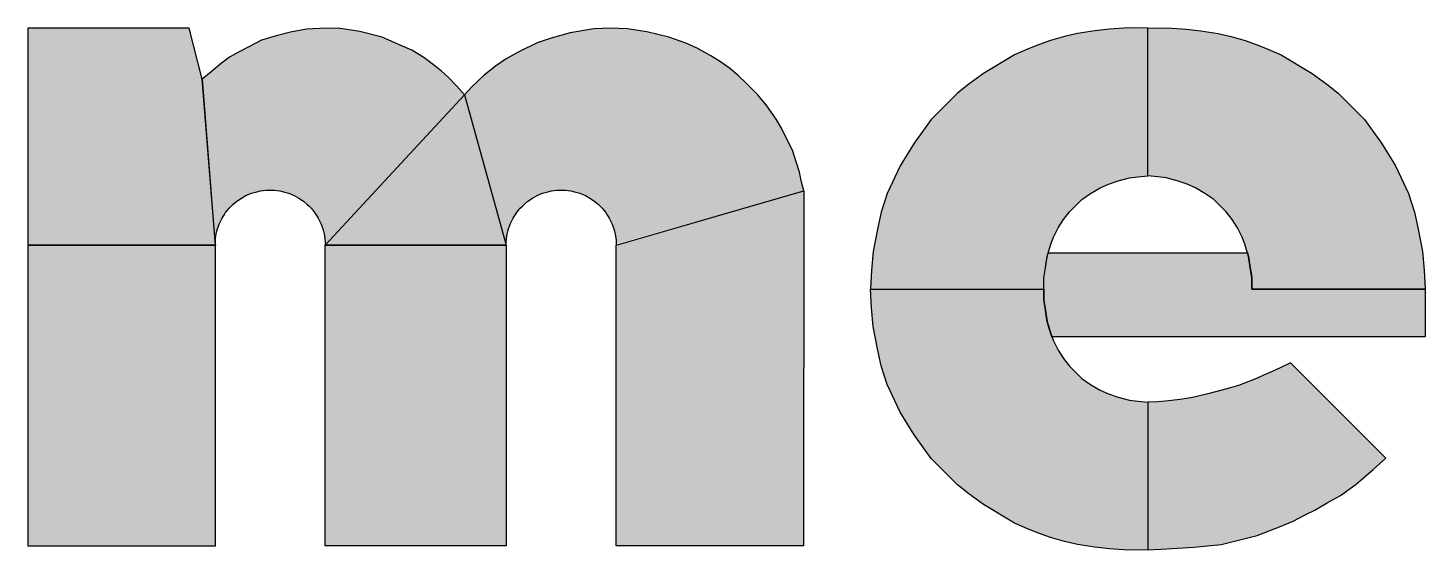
# Model space of a CAD drawing. Extents: x 0 to 119, y 0 to 84.
# Drawn here: x 112.808 to 114.105, y 8.117 to 8.601 of the extents above; entities that cross this region are included whole.
import ezdxf

# ---------------------------------------------------------------- set-up
doc = ezdxf.new("R2010")
doc.units = 0
doc.header["$MEASUREMENT"] = 0
doc.layers.add('16', color=10, linetype='CONTINUOUS')

msp = doc.modelspace()

# ---------------------------------------------------------------- linework, layer by layer
at = {"layer": '16', "linetype": 'Continuous'}
for points in [[(112.969688, 8.553433), (112.957688, 8.600648), (112.807967, 8.600648), (112.807967, 8.399648), (112.981967, 8.399648), (112.969688, 8.553433)], [(112.981592, 8.40284), (112.981967, 8.399648), (112.981967, 8.401391), (112.981967, 8.40254), (112.981967, 8.403398), (112.981967, 8.404696), (112.982071, 8.40578), (112.982337, 8.407737), (112.982786, 8.410077), (112.98332, 8.412447), (112.98394, 8.414559), (112.98479, 8.417069), (112.985523, 8.418948), (112.986353, 8.420845), (112.98698, 8.422175), (112.988168, 8.42443), (112.98919, 8.426176), (112.99039, 8.428044), (112.991546, 8.429697), (112.993166, 8.431827), (112.994771, 8.433675), (112.996729, 8.435734), (112.998322, 8.437327), (113.001821, 8.440198), (113.006171, 8.443243), (113.01041, 8.445497), (113.015475, 8.447642), (113.020376, 8.449111), (113.023775, 8.449886), (113.02889, 8.450497), (113.030777, 8.450611), (113.032528, 8.450653), (113.034877, 8.4506), (113.036764, 8.450486), (113.041879, 8.449875), (113.045278, 8.4491), (113.050179, 8.447631), (113.055244, 8.445486), (113.059483, 8.443232), (113.063833, 8.440187), (113.067332, 8.437316), (113.068924, 8.435723), (113.070883, 8.433664), (113.072488, 8.431816), (113.074108, 8.429686), (113.075264, 8.428033), (113.076464, 8.426165), (113.077486, 8.424419), (113.078674, 8.422163), (113.079301, 8.420834), (113.080131, 8.418937), (113.080864, 8.417058), (113.081714, 8.414547), (113.082334, 8.412436), (113.082868, 8.410065), (113.083317, 8.407726), (113.083583, 8.405769), (113.08373, 8.404381), (113.083843, 8.403057), (113.08389, 8.40221), (113.083939, 8.401093), (113.08395, 8.400456), (113.083967, 8.399648), (113.213163, 8.538936), (113.206126, 8.546985), (113.198278, 8.555202), (113.191844, 8.560859), (113.185766, 8.565872), (113.175393, 8.573516), (113.164439, 8.580291), (113.151484, 8.586095), (113.136907, 8.592448), (113.116237, 8.597633), (113.097933, 8.600493), (113.085151, 8.600665), (113.078861, 8.600512), (113.066614, 8.599849), (113.05186, 8.597232), (113.038297, 8.593663), (113.024971, 8.589617), (113.013549, 8.583906), (113.003555, 8.578671), (112.994989, 8.573912), (112.987612, 8.568201), (112.978094, 8.560349), (112.969688, 8.553433), (112.981592, 8.40284)], [(113.251966, 8.39966), (113.251983, 8.400467), (113.251994, 8.401104), (113.252042, 8.402221), (113.25209, 8.403068), (113.252202, 8.404392), (113.25235, 8.40578), (113.252615, 8.407737), (113.253065, 8.410077), (113.253598, 8.412447), (113.254218, 8.414559), (113.255069, 8.417069), (113.255802, 8.418948), (113.256632, 8.420845), (113.257258, 8.422175), (113.258446, 8.42443), (113.259469, 8.426176), (113.260669, 8.428044), (113.261825, 8.429697), (113.263445, 8.431827), (113.265049, 8.433675), (113.267008, 8.435734), (113.268601, 8.437327), (113.272099, 8.440198), (113.27645, 8.443243), (113.280688, 8.445497), (113.285754, 8.447642), (113.290655, 8.449111), (113.294054, 8.449886), (113.299169, 8.450497), (113.301055, 8.450611), (113.302807, 8.450653), (113.305156, 8.4506), (113.307042, 8.450486), (113.312157, 8.449875), (113.315557, 8.4491), (113.320457, 8.447631), (113.325523, 8.445486), (113.329762, 8.443232), (113.334112, 8.440187), (113.33761, 8.437316), (113.339203, 8.435723), (113.341162, 8.433664), (113.342767, 8.431816), (113.344387, 8.429686), (113.345542, 8.428033), (113.346742, 8.426165), (113.347765, 8.424419), (113.348953, 8.422163), (113.34958, 8.420834), (113.350409, 8.418937), (113.351143, 8.417058), (113.351993, 8.414547), (113.352613, 8.412436), (113.353146, 8.410065), (113.353596, 8.407726), (113.353862, 8.405769), (113.353967, 8.404778), (113.353967, 8.402573), (113.353967, 8.401769), (113.353967, 8.401082), (113.353967, 8.400488), (113.353967, 8.399648), (113.528232, 8.449757), (113.526204, 8.457986), (113.524254, 8.467088), (113.521653, 8.475864), (113.517915, 8.487566), (113.511901, 8.498943), (113.507494, 8.508094), (113.502524, 8.516422), (113.49836, 8.522466), (113.493256, 8.52972), (113.489763, 8.534018), (113.485761, 8.538928), (113.475271, 8.549343), (113.467058, 8.557195), (113.459198, 8.563669), (113.450915, 8.569549), (113.441861, 8.575145), (113.429176, 8.582243), (113.418649, 8.586843), (113.403119, 8.592517), (113.382706, 8.597315), (113.364401, 8.600175), (113.348898, 8.600667), (113.333484, 8.600038), (113.311435, 8.596601), (113.293778, 8.591448), (113.280712, 8.587052), (113.263617, 8.578749), (113.252057, 8.572208), (113.242125, 8.565535), (113.231498, 8.557182), (113.226164, 8.552314), (113.219843, 8.546093), (113.213163, 8.538936), (113.251967, 8.399648)], [(113.751226, 8.358835), (113.751226, 8.369184), (113.752607, 8.378318), (113.754261, 8.389071), (113.757604, 8.400335), (113.760168, 8.40701), (113.764443, 8.415632), (113.769432, 8.423374), (113.774952, 8.43036), (113.78054, 8.435947), (113.786545, 8.441952), (113.794635, 8.447374), (113.803581, 8.452817), (113.811149, 8.456214), (113.820323, 8.459217), (113.830832, 8.462052), (113.838505, 8.462886), (113.84773, 8.463661), (113.847735, 8.600638), (113.82975, 8.600975), (113.812122, 8.59997), (113.798597, 8.598401), (113.782327, 8.595933), (113.770472, 8.593176), (113.757376, 8.589316), (113.746347, 8.585456), (113.736146, 8.581183), (113.724015, 8.576082), (113.695198, 8.558792), (113.681477, 8.548907), (113.671114, 8.540618), (113.659737, 8.529241), (113.64644, 8.515944), (113.630858, 8.494214), (113.617879, 8.472975), (113.605686, 8.447409), (113.600179, 8.430103), (113.59664, 8.414371), (113.592642, 8.393684), (113.591133, 8.376219), (113.590314, 8.358835), (113.751226, 8.358835)], [(113.944233, 8.358835), (113.944233, 8.369184), (113.942852, 8.378318), (113.941198, 8.389071), (113.937855, 8.400335), (113.935291, 8.40701), (113.931016, 8.415632), (113.926027, 8.423374), (113.920507, 8.43036), (113.914919, 8.435947), (113.908914, 8.441952), (113.900824, 8.447374), (113.891878, 8.452817), (113.884311, 8.456214), (113.875136, 8.459217), (113.864628, 8.462052), (113.856955, 8.462886), (113.84773, 8.463661), (113.847725, 8.600638), (113.86571, 8.600975), (113.883338, 8.59997), (113.896862, 8.598401), (113.913132, 8.595933), (113.924987, 8.593176), (113.938084, 8.589316), (113.949112, 8.585456), (113.959313, 8.581183), (113.971444, 8.576082), (114.000261, 8.558792), (114.013982, 8.548907), (114.024345, 8.540618), (114.035722, 8.529241), (114.04902, 8.515944), (114.064601, 8.494214), (114.077581, 8.472975), (114.089773, 8.447409), (114.09528, 8.430103), (114.09882, 8.414371), (114.102817, 8.393684), (114.104326, 8.376219), (114.105145, 8.358835), (113.944233, 8.358835)], [(113.083967, 8.399648), (113.213163, 8.538936), (113.251967, 8.399648), (113.083967, 8.399648)], [(113.353967, 8.399648), (113.528232, 8.449757), (113.527967, 8.120648), (113.353967, 8.120648), (113.353967, 8.399648)], [(112.981967, 8.399648), (112.807967, 8.399648), (112.807967, 8.120648), (112.981967, 8.120648), (112.981967, 8.399648)], [(113.083967, 8.399648), (113.251967, 8.399648), (113.251967, 8.120648), (113.083967, 8.120648), (113.083967, 8.399648)], [(113.944233, 8.358835), (114.105145, 8.358835), (114.105145, 8.314434), (113.798278, 8.314434), (113.758719, 8.314434), (113.755933, 8.322967), (113.754261, 8.328599), (113.753434, 8.333975), (113.752607, 8.339352), (113.751226, 8.348486), (113.751226, 8.35366), (113.751226, 8.36401), (113.751226, 8.369184), (113.752607, 8.378318), (113.753434, 8.383695), (113.755259, 8.392434), (113.9402, 8.392434), (113.941198, 8.389071), (113.942852, 8.378318), (113.943543, 8.373751), (113.944233, 8.369184), (113.944233, 8.358835)], [(113.751226, 8.358835), (113.751226, 8.348486), (113.752607, 8.339352), (113.754261, 8.328599), (113.757604, 8.317335), (113.760168, 8.31066), (113.764443, 8.302038), (113.769432, 8.294296), (113.774952, 8.287311), (113.78054, 8.281723), (113.786545, 8.275718), (113.794635, 8.270296), (113.803581, 8.264853), (113.811149, 8.261456), (113.820323, 8.258453), (113.830832, 8.255618), (113.838505, 8.254784), (113.84773, 8.254009), (113.847735, 8.117032), (113.82975, 8.116695), (113.812122, 8.1177), (113.798597, 8.119269), (113.782327, 8.121737), (113.770472, 8.124494), (113.757376, 8.128354), (113.746347, 8.132214), (113.736146, 8.136487), (113.724015, 8.141588), (113.695198, 8.158878), (113.681477, 8.168763), (113.671114, 8.177052), (113.659737, 8.188429), (113.64644, 8.201727), (113.630858, 8.223456), (113.617879, 8.244695), (113.605686, 8.270261), (113.600179, 8.287567), (113.59664, 8.303299), (113.592642, 8.323987), (113.591133, 8.341451), (113.590314, 8.358835), (113.751226, 8.358835)], [(113.847735, 8.117032), (113.865467, 8.117856), (113.890444, 8.119417), (113.915699, 8.121822), (113.949359, 8.13028), (113.971452, 8.138703), (113.98272, 8.143515), (113.993886, 8.149442), (114.002891, 8.153687), (114.014395, 8.160549), (114.026707, 8.16721), (114.041037, 8.177907), (114.056988, 8.19135), (114.068755, 8.202059), (113.980101, 8.290434), (113.97065, 8.285571), (113.9605, 8.281118), (113.954596, 8.278528), (113.948589, 8.275836), (113.931914, 8.269414), (113.923421, 8.266721), (113.916481, 8.265064), (113.903535, 8.261543), (113.889138, 8.258125), (113.877849, 8.25633), (113.864281, 8.254707), (113.856996, 8.254316), (113.84773, 8.254009), (113.847735, 8.117032)]]:
    msp.add_lwpolyline(points, dxfattribs=at)
for points in [[(112.969688, 8.553433), (112.957688, 8.600648), (112.807967, 8.600648)], [(112.969688, 8.553433), (112.807967, 8.600648), (112.807967, 8.399648)], [(113.078861, 8.600512), (113.066614, 8.599849), (113.067332, 8.437316)], [(113.078861, 8.600512), (113.067332, 8.437316), (113.068924, 8.435723)], [(113.078861, 8.600512), (113.068924, 8.435723), (113.070883, 8.433664)], [(113.078861, 8.600512), (113.070883, 8.433664), (113.072488, 8.431816)], [(113.078861, 8.600512), (113.072488, 8.431816), (113.074108, 8.429686)], [(113.078861, 8.600512), (113.074108, 8.429686), (113.075264, 8.428033)], [(113.078861, 8.600512), (113.075264, 8.428033), (113.076464, 8.426165)], [(113.078861, 8.600512), (113.076464, 8.426165), (113.077486, 8.424419)], [(113.078861, 8.600512), (113.077486, 8.424419), (113.078674, 8.422163)], [(113.078861, 8.600512), (113.078674, 8.422163), (113.079301, 8.420834)], [(113.085151, 8.600665), (113.078861, 8.600512), (113.079301, 8.420834)], [(113.085151, 8.600665), (113.079301, 8.420834), (113.080131, 8.418937)], [(113.085151, 8.600665), (113.080131, 8.418937), (113.080864, 8.417058)], [(113.085151, 8.600665), (113.080864, 8.417058), (113.081714, 8.414547)], [(113.085151, 8.600665), (113.081714, 8.414547), (113.082334, 8.412436)], [(113.085151, 8.600665), (113.082334, 8.412436), (113.082868, 8.410065)], [(113.085151, 8.600665), (113.082868, 8.410065), (113.083317, 8.407726)], [(113.085151, 8.600665), (113.083317, 8.407726), (113.083583, 8.405769)], [(113.085151, 8.600665), (113.083583, 8.405769), (113.08373, 8.404381)], [(113.085151, 8.600665), (113.08373, 8.404381), (113.083843, 8.403057)], [(113.085151, 8.600665), (113.083843, 8.403057), (113.083843, 8.403057)], [(113.085151, 8.600665), (113.083843, 8.403057), (113.083939, 8.401093)], [(113.085151, 8.600665), (113.083939, 8.401093), (113.083939, 8.401093)], [(113.085151, 8.600665), (113.083939, 8.401093), (113.08395, 8.400456)], [(113.213163, 8.538936), (113.085151, 8.600665), (113.08395, 8.400456)], [(113.213163, 8.538936), (113.097933, 8.600493), (113.085151, 8.600665)], [(113.213163, 8.538936), (113.116237, 8.597633), (113.097933, 8.600493)], [(113.348898, 8.600667), (113.333484, 8.600038), (113.334112, 8.440187)], [(113.348898, 8.600667), (113.334112, 8.440187), (113.33761, 8.437316)], [(113.348898, 8.600667), (113.33761, 8.437316), (113.339203, 8.435723)], [(113.348898, 8.600667), (113.339203, 8.435723), (113.341162, 8.433664)], [(113.348898, 8.600667), (113.341162, 8.433664), (113.342767, 8.431816)], [(113.348898, 8.600667), (113.342767, 8.431816), (113.344387, 8.429686)], [(113.348898, 8.600667), (113.344387, 8.429686), (113.345542, 8.428033)], [(113.348898, 8.600667), (113.345542, 8.428033), (113.346742, 8.426165)], [(113.348898, 8.600667), (113.346742, 8.426165), (113.347765, 8.424419)], [(113.348898, 8.600667), (113.347765, 8.424419), (113.348953, 8.422163)], [(113.364401, 8.600175), (113.348898, 8.600667), (113.348953, 8.422163)], [(113.812122, 8.59997), (113.820323, 8.459217), (113.82975, 8.600975)], [(113.820323, 8.459217), (113.830832, 8.462052), (113.82975, 8.600975)], [(113.82975, 8.600975), (113.830832, 8.462052), (113.847735, 8.600638)], [(113.830832, 8.462052), (113.838505, 8.462886), (113.847735, 8.600638)], [(113.847735, 8.600638), (113.838505, 8.462886), (113.84773, 8.463661)], [(113.84773, 8.463661), (113.847725, 8.600638), (113.86571, 8.600975)], [(113.856955, 8.462886), (113.84773, 8.463661), (113.86571, 8.600975)], [(113.864628, 8.462052), (113.856955, 8.462886), (113.86571, 8.600975)], [(113.864628, 8.462052), (113.86571, 8.600975), (113.875136, 8.459217)], [(113.86571, 8.600975), (113.883338, 8.59997), (113.875136, 8.459217)], [(113.024971, 8.589617), (113.013549, 8.583906), (113.015475, 8.447642)], [(113.024971, 8.589617), (113.015475, 8.447642), (113.020376, 8.449111)], [(113.024971, 8.589617), (113.020376, 8.449111), (113.023775, 8.449886)], [(113.024971, 8.589617), (113.023775, 8.449886), (113.02889, 8.450497)], [(113.038297, 8.593663), (113.024971, 8.589617), (113.02889, 8.450497)], [(113.038297, 8.593663), (113.02889, 8.450497), (113.030777, 8.450611)], [(113.038297, 8.593663), (113.030777, 8.450611), (113.032528, 8.450653)], [(113.038297, 8.593663), (113.032528, 8.450653), (113.034877, 8.4506)], [(113.038297, 8.593663), (113.034877, 8.4506), (113.036764, 8.450486)], [(113.038297, 8.593663), (113.036764, 8.450486), (113.041879, 8.449875)], [(113.05186, 8.597232), (113.038297, 8.593663), (113.041879, 8.449875)], [(113.05186, 8.597232), (113.041879, 8.449875), (113.045278, 8.4491)], [(113.05186, 8.597232), (113.045278, 8.4491), (113.050179, 8.447631)], [(113.05186, 8.597232), (113.050179, 8.447631), (113.055244, 8.445486)], [(113.066614, 8.599849), (113.05186, 8.597232), (113.055244, 8.445486)], [(113.066614, 8.599849), (113.055244, 8.445486), (113.059483, 8.443232)], [(113.066614, 8.599849), (113.059483, 8.443232), (113.063833, 8.440187)], [(113.066614, 8.599849), (113.063833, 8.440187), (113.067332, 8.437316)], [(113.213163, 8.538936), (113.136907, 8.592448), (113.116237, 8.597633)], [(113.213163, 8.538936), (113.151484, 8.586095), (113.136907, 8.592448)], [(113.280712, 8.587052), (113.285754, 8.447642), (113.293778, 8.591448)], [(113.285754, 8.447642), (113.290655, 8.449111), (113.293778, 8.591448)], [(113.293778, 8.591448), (113.290655, 8.449111), (113.294054, 8.449886)], [(113.311435, 8.596601), (113.293778, 8.591448), (113.294054, 8.449886)], [(113.311435, 8.596601), (113.294054, 8.449886), (113.299169, 8.450497)], [(113.311435, 8.596601), (113.299169, 8.450497), (113.301055, 8.450611)], [(113.311435, 8.596601), (113.301055, 8.450611), (113.302807, 8.450653)], [(113.311435, 8.596601), (113.302807, 8.450653), (113.305156, 8.4506)], [(113.311435, 8.596601), (113.305156, 8.4506), (113.307042, 8.450486)], [(113.311435, 8.596601), (113.307042, 8.450486), (113.312157, 8.449875)], [(113.333484, 8.600038), (113.311435, 8.596601), (113.312157, 8.449875)], [(113.333484, 8.600038), (113.312157, 8.449875), (113.315557, 8.4491)], [(113.333484, 8.600038), (113.315557, 8.4491), (113.320457, 8.447631)], [(113.333484, 8.600038), (113.320457, 8.447631), (113.325523, 8.445486)], [(113.333484, 8.600038), (113.325523, 8.445486), (113.329762, 8.443232)], [(113.333484, 8.600038), (113.329762, 8.443232), (113.334112, 8.440187)], [(113.364401, 8.600175), (113.348953, 8.422163), (113.34958, 8.420834)], [(113.364401, 8.600175), (113.34958, 8.420834), (113.350409, 8.418937)], [(113.364401, 8.600175), (113.350409, 8.418937), (113.351143, 8.417058)], [(113.364401, 8.600175), (113.351143, 8.417058), (113.351993, 8.414547)], [(113.364401, 8.600175), (113.351993, 8.414547), (113.352613, 8.412436)], [(113.364401, 8.600175), (113.352613, 8.412436), (113.353146, 8.410065)], [(113.364401, 8.600175), (113.353146, 8.410065), (113.353596, 8.407726)], [(113.364401, 8.600175), (113.353596, 8.407726), (113.353862, 8.405769)], [(113.364401, 8.600175), (113.353862, 8.405769), (113.353862, 8.405769)], [(113.364401, 8.600175), (113.353862, 8.405769), (113.353967, 8.402573)], [(113.364401, 8.600175), (113.353967, 8.402573), (113.353967, 8.402573)], [(113.364401, 8.600175), (113.353967, 8.402573), (113.528232, 8.449757)], [(113.364401, 8.600175), (113.528232, 8.449757), (113.382706, 8.597315)], [(113.403119, 8.592517), (113.382706, 8.597315), (113.528232, 8.449757)], [(113.418649, 8.586843), (113.403119, 8.592517), (113.528232, 8.449757)], [(113.746347, 8.585456), (113.751226, 8.369184), (113.757376, 8.589316)], [(113.757376, 8.589316), (113.751226, 8.369184), (113.752607, 8.378318)], [(113.752607, 8.378318), (113.754261, 8.389071), (113.757376, 8.589316)], [(113.754261, 8.389071), (113.757604, 8.400335), (113.757376, 8.589316)], [(113.757376, 8.589316), (113.757604, 8.400335), (113.770472, 8.593176)], [(113.757604, 8.400335), (113.760168, 8.40701), (113.770472, 8.593176)], [(113.770472, 8.593176), (113.760168, 8.40701), (113.764443, 8.415632)], [(113.769432, 8.423374), (113.770472, 8.593176), (113.764443, 8.415632)], [(113.774952, 8.43036), (113.770472, 8.593176), (113.769432, 8.423374)], [(113.774952, 8.43036), (113.782327, 8.595933), (113.770472, 8.593176)], [(113.78054, 8.435947), (113.782327, 8.595933), (113.774952, 8.43036)], [(113.78054, 8.435947), (113.786545, 8.441952), (113.782327, 8.595933)], [(113.782327, 8.595933), (113.786545, 8.441952), (113.798597, 8.598401)], [(113.786545, 8.441952), (113.794635, 8.447374), (113.798597, 8.598401)], [(113.794635, 8.447374), (113.803581, 8.452817), (113.798597, 8.598401)], [(113.803581, 8.452817), (113.812122, 8.59997), (113.798597, 8.598401)], [(113.803581, 8.452817), (113.811149, 8.456214), (113.812122, 8.59997)], [(113.811149, 8.456214), (113.820323, 8.459217), (113.812122, 8.59997)], [(113.883338, 8.59997), (113.884311, 8.456214), (113.875136, 8.459217)], [(113.884311, 8.456214), (113.883338, 8.59997), (113.896862, 8.598401)], [(113.891878, 8.452817), (113.884311, 8.456214), (113.896862, 8.598401)], [(113.900824, 8.447374), (113.891878, 8.452817), (113.896862, 8.598401)], [(113.913132, 8.595933), (113.900824, 8.447374), (113.896862, 8.598401)], [(113.913132, 8.595933), (113.908914, 8.441952), (113.900824, 8.447374)], [(113.914919, 8.435947), (113.908914, 8.441952), (113.913132, 8.595933)], [(113.924987, 8.593176), (113.914919, 8.435947), (113.913132, 8.595933)], [(113.920507, 8.43036), (113.914919, 8.435947), (113.924987, 8.593176)], [(113.926027, 8.423374), (113.920507, 8.43036), (113.924987, 8.593176)], [(113.938084, 8.589316), (113.926027, 8.423374), (113.924987, 8.593176)], [(113.938084, 8.589316), (113.931016, 8.415632), (113.926027, 8.423374)], [(113.938084, 8.589316), (113.935291, 8.40701), (113.931016, 8.415632)], [(113.938084, 8.589316), (113.937855, 8.400335), (113.935291, 8.40701)], [(113.938084, 8.589316), (113.941198, 8.389071), (113.937855, 8.400335)], [(113.949112, 8.585456), (113.941198, 8.389071), (113.938084, 8.589316)], [(112.996729, 8.435734), (113.003555, 8.578671), (112.994989, 8.573912)], [(112.998322, 8.437327), (113.003555, 8.578671), (112.996729, 8.435734)], [(112.998322, 8.437327), (113.001821, 8.440198), (113.003555, 8.578671)], [(113.001821, 8.440198), (113.006171, 8.443243), (113.003555, 8.578671)], [(113.003555, 8.578671), (113.006171, 8.443243), (113.013549, 8.583906)], [(113.006171, 8.443243), (113.01041, 8.445497), (113.013549, 8.583906)], [(113.013549, 8.583906), (113.01041, 8.445497), (113.015475, 8.447642)], [(113.213163, 8.538936), (113.164439, 8.580291), (113.151484, 8.586095)], [(113.213163, 8.538936), (113.175393, 8.573516), (113.164439, 8.580291)], [(113.252057, 8.572208), (113.252042, 8.402221), (113.263617, 8.578749)], [(113.252042, 8.402221), (113.252202, 8.404392), (113.263617, 8.578749)], [(113.252202, 8.404392), (113.25235, 8.40578), (113.263617, 8.578749)], [(113.25235, 8.40578), (113.252615, 8.407737), (113.263617, 8.578749)], [(113.252615, 8.407737), (113.253065, 8.410077), (113.263617, 8.578749)], [(113.253065, 8.410077), (113.253598, 8.412447), (113.263617, 8.578749)], [(113.253598, 8.412447), (113.254218, 8.414559), (113.263617, 8.578749)], [(113.254218, 8.414559), (113.255069, 8.417069), (113.263617, 8.578749)], [(113.255069, 8.417069), (113.255802, 8.418948), (113.263617, 8.578749)], [(113.255802, 8.418948), (113.256632, 8.420845), (113.263617, 8.578749)], [(113.256632, 8.420845), (113.257258, 8.422175), (113.263617, 8.578749)], [(113.257258, 8.422175), (113.258446, 8.42443), (113.263617, 8.578749)], [(113.258446, 8.42443), (113.259469, 8.426176), (113.263617, 8.578749)], [(113.259469, 8.426176), (113.260669, 8.428044), (113.263617, 8.578749)], [(113.260669, 8.428044), (113.261825, 8.429697), (113.263617, 8.578749)], [(113.261825, 8.429697), (113.263445, 8.431827), (113.263617, 8.578749)], [(113.263445, 8.431827), (113.265049, 8.433675), (113.263617, 8.578749)], [(113.263617, 8.578749), (113.265049, 8.433675), (113.280712, 8.587052)], [(113.265049, 8.433675), (113.267008, 8.435734), (113.280712, 8.587052)], [(113.267008, 8.435734), (113.268601, 8.437327), (113.280712, 8.587052)], [(113.268601, 8.437327), (113.272099, 8.440198), (113.280712, 8.587052)], [(113.272099, 8.440198), (113.27645, 8.443243), (113.280712, 8.587052)], [(113.27645, 8.443243), (113.280688, 8.445497), (113.280712, 8.587052)], [(113.280688, 8.445497), (113.285754, 8.447642), (113.280712, 8.587052)], [(113.429176, 8.582243), (113.418649, 8.586843), (113.528232, 8.449757)], [(113.441861, 8.575145), (113.429176, 8.582243), (113.528232, 8.449757)], [(113.450915, 8.569549), (113.441861, 8.575145), (113.528232, 8.449757)], [(113.751226, 8.358835), (113.724015, 8.576082), (113.695198, 8.558792)], [(113.736146, 8.581183), (113.724015, 8.576082), (113.751226, 8.358835)], [(113.736146, 8.581183), (113.751226, 8.358835), (113.746347, 8.585456)], [(113.746347, 8.585456), (113.751226, 8.358835), (113.751226, 8.369184)], [(113.949112, 8.585456), (113.942852, 8.378318), (113.941198, 8.389071)], [(113.949112, 8.585456), (113.944233, 8.369184), (113.942852, 8.378318)], [(114.105145, 8.358835), (113.944233, 8.358835), (113.949112, 8.585456)], [(113.949112, 8.585456), (113.944233, 8.358835), (113.944233, 8.369184)], [(114.105145, 8.358835), (113.949112, 8.585456), (113.959313, 8.581183)], [(114.105145, 8.358835), (113.959313, 8.581183), (113.971444, 8.576082)], [(114.105145, 8.358835), (113.971444, 8.576082), (114.000261, 8.558792)], [(112.978094, 8.560349), (112.981592, 8.40284), (112.987612, 8.568201)], [(112.981592, 8.40284), (112.981967, 8.404696), (112.987612, 8.568201)], [(112.981967, 8.404696), (112.982071, 8.40578), (112.987612, 8.568201)], [(112.982071, 8.40578), (112.982337, 8.407737), (112.987612, 8.568201)], [(112.982337, 8.407737), (112.982786, 8.410077), (112.987612, 8.568201)], [(112.982786, 8.410077), (112.98332, 8.412447), (112.987612, 8.568201)], [(112.98332, 8.412447), (112.98394, 8.414559), (112.987612, 8.568201)], [(112.98394, 8.414559), (112.98479, 8.417069), (112.987612, 8.568201)], [(112.98479, 8.417069), (112.985523, 8.418948), (112.987612, 8.568201)], [(112.985523, 8.418948), (112.986353, 8.420845), (112.987612, 8.568201)], [(112.986353, 8.420845), (112.98698, 8.422175), (112.987612, 8.568201)], [(112.98698, 8.422175), (112.988168, 8.42443), (112.987612, 8.568201)], [(112.987612, 8.568201), (112.988168, 8.42443), (112.994989, 8.573912)], [(112.988168, 8.42443), (112.98919, 8.426176), (112.994989, 8.573912)], [(112.98919, 8.426176), (112.99039, 8.428044), (112.994989, 8.573912)], [(112.99039, 8.428044), (112.991546, 8.429697), (112.994989, 8.573912)], [(112.991546, 8.429697), (112.993166, 8.431827), (112.994989, 8.573912)], [(112.994771, 8.433675), (112.994989, 8.573912), (112.993166, 8.431827)], [(112.996729, 8.435734), (112.994989, 8.573912), (112.994771, 8.433675)], [(113.213163, 8.538936), (113.185766, 8.565872), (113.175393, 8.573516)], [(113.213163, 8.538936), (113.191844, 8.560859), (113.185766, 8.565872)], [(113.242125, 8.565535), (113.231498, 8.557182), (113.251966, 8.39966)], [(113.242125, 8.565535), (113.251966, 8.39966), (113.252057, 8.572208)], [(113.252057, 8.572208), (113.251966, 8.39966), (113.251966, 8.39966)], [(113.251966, 8.39966), (113.251983, 8.400467), (113.252057, 8.572208)], [(113.251983, 8.400467), (113.252042, 8.402221), (113.252057, 8.572208)], [(113.252057, 8.572208), (113.252042, 8.402221), (113.252042, 8.402221)], [(113.459198, 8.563669), (113.450915, 8.569549), (113.528232, 8.449757)], [(113.467058, 8.557195), (113.459198, 8.563669), (113.528232, 8.449757)], [(112.969688, 8.553433), (112.807967, 8.399648), (112.981967, 8.399648)], [(112.978094, 8.560349), (112.969688, 8.553433), (112.981592, 8.40284)], [(112.969688, 8.553433), (112.981967, 8.399648), (112.969688, 8.553433)], [(113.213163, 8.538936), (113.198278, 8.555202), (113.191844, 8.560859)], [(113.213163, 8.538936), (113.206126, 8.546985), (113.198278, 8.555202)], [(113.226164, 8.552314), (113.219843, 8.546093), (113.251966, 8.39966)], [(113.231498, 8.557182), (113.226164, 8.552314), (113.251966, 8.39966)], [(113.475271, 8.549343), (113.467058, 8.557195), (113.528232, 8.449757)], [(113.485761, 8.538928), (113.475271, 8.549343), (113.528232, 8.449757)], [(113.751226, 8.358835), (113.681477, 8.548907), (113.671114, 8.540618)], [(113.751226, 8.358835), (113.695198, 8.558792), (113.681477, 8.548907)], [(114.105145, 8.358835), (114.000261, 8.558792), (114.013982, 8.548907)], [(114.105145, 8.358835), (114.013982, 8.548907), (114.024345, 8.540618)], [(113.083967, 8.399648), (113.213163, 8.538936), (113.251967, 8.399648)], [(113.219843, 8.546093), (113.213163, 8.538936), (113.251966, 8.39966)], [(113.489763, 8.534018), (113.485761, 8.538928), (113.528232, 8.449757)], [(113.751226, 8.358835), (113.671114, 8.540618), (113.659737, 8.529241)], [(114.105145, 8.358835), (114.024345, 8.540618), (114.035722, 8.529241)], [(113.493256, 8.52972), (113.489763, 8.534018), (113.528232, 8.449757)], [(113.49836, 8.522466), (113.493256, 8.52972), (113.528232, 8.449757)], [(113.502524, 8.516422), (113.49836, 8.522466), (113.528232, 8.449757)], [(113.751226, 8.358835), (113.659737, 8.529241), (113.64644, 8.515944)], [(114.105145, 8.358835), (114.035722, 8.529241), (114.04902, 8.515944)], [(113.507494, 8.508094), (113.502524, 8.516422), (113.528232, 8.449757)], [(113.751226, 8.358835), (113.64644, 8.515944), (113.630858, 8.494214)], [(114.105145, 8.358835), (114.04902, 8.515944), (114.064601, 8.494214)], [(113.511901, 8.498943), (113.507494, 8.508094), (113.528232, 8.449757)], [(113.517915, 8.487566), (113.511901, 8.498943), (113.528232, 8.449757)], [(113.517915, 8.487566), (113.528232, 8.449757), (113.521653, 8.475864)], [(113.751226, 8.358835), (113.630858, 8.494214), (113.617879, 8.472975)], [(114.105145, 8.358835), (114.064601, 8.494214), (114.077581, 8.472975)], [(113.528232, 8.449757), (113.526204, 8.457986), (113.521653, 8.475864)], [(113.526204, 8.457986), (113.524254, 8.467088), (113.521653, 8.475864)], [(113.751226, 8.358835), (113.617879, 8.472975), (113.605686, 8.447409)], [(114.105145, 8.358835), (114.077581, 8.472975), (114.089773, 8.447409)], [(113.353967, 8.399648), (113.528232, 8.449757), (113.527967, 8.120648)], [(113.353967, 8.402573), (113.353967, 8.401769), (113.528232, 8.449757)], [(113.353967, 8.401769), (113.353967, 8.401082), (113.528232, 8.449757)], [(113.353967, 8.401082), (113.353967, 8.400488), (113.528232, 8.449757)], [(113.751226, 8.358835), (113.605686, 8.447409), (113.600179, 8.430103)], [(114.105145, 8.358835), (114.089773, 8.447409), (114.09528, 8.430103)], [(113.751226, 8.358835), (113.600179, 8.430103), (113.59664, 8.414371)], [(114.105145, 8.358835), (114.09528, 8.430103), (114.09882, 8.414371)], [(113.751226, 8.358835), (113.59664, 8.414371), (113.592642, 8.393684)], [(114.105145, 8.358835), (114.09882, 8.414371), (114.102817, 8.393684)], [(112.981967, 8.399648), (112.807967, 8.399648), (112.807967, 8.120648)], [(112.981967, 8.399648), (112.807967, 8.120648), (112.981967, 8.120648)], [(112.981592, 8.40284), (112.981967, 8.404696), (112.981592, 8.40284)], [(112.981592, 8.40284), (112.981592, 8.40284), (112.981967, 8.399648)], [(112.981592, 8.40284), (112.981592, 8.40284), (112.981592, 8.40284)], [(112.981967, 8.399648), (112.981967, 8.401391), (112.981592, 8.40284)], [(112.981967, 8.399648), (112.981967, 8.120648), (112.981967, 8.399648)], [(113.083967, 8.399648), (113.251967, 8.399648), (113.251967, 8.120648)], [(113.083967, 8.399648), (113.251967, 8.120648), (113.083967, 8.120648)], [(113.083967, 8.399648), (113.083967, 8.120648), (113.083967, 8.399648)], [(113.083967, 8.399648), (113.251967, 8.399648), (113.083967, 8.399648)], [(113.353967, 8.399648), (113.527967, 8.120648), (113.353967, 8.120648)], [(113.353967, 8.399648), (113.353967, 8.120648), (113.353967, 8.399648)], [(113.751226, 8.358835), (113.592642, 8.393684), (113.591133, 8.376219)], [(114.105145, 8.358835), (114.102817, 8.393684), (114.104326, 8.376219)], [(113.944233, 8.358835), (113.752607, 8.378318), (113.753434, 8.383695)], [(113.944233, 8.358835), (113.753434, 8.383695), (113.755259, 8.392434)], [(113.944233, 8.358835), (113.755259, 8.392434), (113.9402, 8.392434)], [(113.944233, 8.358835), (113.9402, 8.392434), (113.941198, 8.389071)], [(113.944233, 8.358835), (113.941198, 8.389071), (113.942852, 8.378318)], [(113.751226, 8.358835), (113.591133, 8.376219), (113.590314, 8.358835)], [(113.944233, 8.358835), (113.751226, 8.369184), (113.752607, 8.378318)], [(113.944233, 8.358835), (113.751226, 8.36401), (113.751226, 8.369184)], [(113.944233, 8.358835), (113.942852, 8.378318), (113.943543, 8.373751)], [(113.944233, 8.358835), (113.943543, 8.373751), (113.944233, 8.369184)], [(113.944233, 8.358835), (113.944233, 8.369184), (113.944233, 8.358835)], [(113.751226, 8.358835), (113.591133, 8.341451), (113.590314, 8.358835)], [(113.751226, 8.358835), (113.592642, 8.323987), (113.591133, 8.341451)], [(113.751226, 8.358835), (113.59664, 8.303299), (113.592642, 8.323987)], [(113.751226, 8.358835), (113.600179, 8.287567), (113.59664, 8.303299)], [(113.751226, 8.358835), (113.605686, 8.270261), (113.600179, 8.287567)], [(113.751226, 8.358835), (113.617879, 8.244695), (113.605686, 8.270261)], [(113.751226, 8.358835), (113.630858, 8.223456), (113.617879, 8.244695)], [(113.751226, 8.358835), (113.64644, 8.201727), (113.630858, 8.223456)], [(113.751226, 8.358835), (113.659737, 8.188429), (113.64644, 8.201727)], [(113.751226, 8.358835), (113.671114, 8.177052), (113.659737, 8.188429)], [(113.751226, 8.358835), (113.681477, 8.168763), (113.671114, 8.177052)], [(113.751226, 8.358835), (113.695198, 8.158878), (113.681477, 8.168763)], [(113.751226, 8.358835), (113.724015, 8.141588), (113.695198, 8.158878)], [(113.736146, 8.136487), (113.724015, 8.141588), (113.751226, 8.358835)], [(113.736146, 8.136487), (113.751226, 8.358835), (113.746347, 8.132214)], [(113.746347, 8.132214), (113.751226, 8.358835), (113.751226, 8.348486)], [(113.944233, 8.358835), (113.751226, 8.35366), (113.751226, 8.36401)], [(113.944233, 8.358835), (113.752607, 8.339352), (113.751226, 8.348486)], [(113.944233, 8.358835), (113.751226, 8.348486), (113.751226, 8.35366)], [(113.944233, 8.358835), (113.753434, 8.333975), (113.752607, 8.339352)], [(113.944233, 8.358835), (113.754261, 8.328599), (113.753434, 8.333975)], [(113.944233, 8.358835), (113.755933, 8.322967), (113.754261, 8.328599)], [(113.944233, 8.358835), (113.758719, 8.314434), (113.755933, 8.322967)], [(113.944233, 8.358835), (113.798278, 8.314434), (113.758719, 8.314434)], [(113.944233, 8.358835), (114.105145, 8.314434), (113.798278, 8.314434)], [(113.944233, 8.358835), (114.105145, 8.358835), (114.105145, 8.314434)], [(113.746347, 8.132214), (113.751226, 8.348486), (113.757376, 8.128354)], [(113.757376, 8.128354), (113.751226, 8.348486), (113.752607, 8.339352)], [(113.752607, 8.339352), (113.754261, 8.328599), (113.757376, 8.128354)], [(113.754261, 8.328599), (113.757604, 8.317335), (113.757376, 8.128354)], [(113.757376, 8.128354), (113.757604, 8.317335), (113.770472, 8.124494)], [(113.757604, 8.317335), (113.760168, 8.31066), (113.770472, 8.124494)], [(113.770472, 8.124494), (113.760168, 8.31066), (113.764443, 8.302038)], [(113.769432, 8.294296), (113.770472, 8.124494), (113.764443, 8.302038)], [(113.774952, 8.287311), (113.770472, 8.124494), (113.769432, 8.294296)], [(113.847735, 8.117032), (114.068755, 8.202059), (113.980101, 8.290434)], [(113.847735, 8.117032), (113.980101, 8.290434), (113.97065, 8.285571)], [(113.774952, 8.287311), (113.782327, 8.121737), (113.770472, 8.124494)], [(113.78054, 8.281723), (113.782327, 8.121737), (113.774952, 8.287311)], [(113.78054, 8.281723), (113.786545, 8.275718), (113.782327, 8.121737)], [(113.847735, 8.117032), (113.97065, 8.285571), (113.9605, 8.281118)], [(113.847735, 8.117032), (113.9605, 8.281118), (113.954596, 8.278528)], [(113.847735, 8.117032), (113.954596, 8.278528), (113.948589, 8.275836)], [(113.782327, 8.121737), (113.786545, 8.275718), (113.798597, 8.119269)], [(113.786545, 8.275718), (113.794635, 8.270296), (113.798597, 8.119269)], [(113.794635, 8.270296), (113.803581, 8.264853), (113.798597, 8.119269)], [(113.803581, 8.264853), (113.812122, 8.1177), (113.798597, 8.119269)], [(113.803581, 8.264853), (113.811149, 8.261456), (113.812122, 8.1177)], [(113.847735, 8.117032), (113.948589, 8.275836), (113.931914, 8.269414)], [(113.847735, 8.117032), (113.931914, 8.269414), (113.923421, 8.266721)], [(113.847735, 8.117032), (113.923421, 8.266721), (113.916481, 8.265064)], [(113.847735, 8.117032), (113.916481, 8.265064), (113.903535, 8.261543)], [(113.811149, 8.261456), (113.820323, 8.258453), (113.812122, 8.1177)], [(113.812122, 8.1177), (113.820323, 8.258453), (113.82975, 8.116695)], [(113.820323, 8.258453), (113.830832, 8.255618), (113.82975, 8.116695)], [(113.82975, 8.116695), (113.830832, 8.255618), (113.847735, 8.117032)], [(113.830832, 8.255618), (113.838505, 8.254784), (113.847735, 8.117032)], [(113.847735, 8.117032), (113.838505, 8.254784), (113.84773, 8.254009)], [(113.847735, 8.117032), (113.856996, 8.254316), (113.84773, 8.254009)], [(113.847735, 8.117032), (113.84773, 8.254009), (113.847735, 8.117032)], [(113.847735, 8.117032), (113.903535, 8.261543), (113.889138, 8.258125)], [(113.847735, 8.117032), (113.889138, 8.258125), (113.877849, 8.25633)], [(113.847735, 8.117032), (113.877849, 8.25633), (113.864281, 8.254707)], [(113.847735, 8.117032), (113.864281, 8.254707), (113.856996, 8.254316)], [(113.847735, 8.117032), (114.056988, 8.19135), (114.068755, 8.202059)], [(113.847735, 8.117032), (114.041037, 8.177907), (114.056988, 8.19135)], [(113.847735, 8.117032), (114.026707, 8.16721), (114.041037, 8.177907)], [(113.847735, 8.117032), (114.014395, 8.160549), (114.026707, 8.16721)], [(113.847735, 8.117032), (114.002891, 8.153687), (114.014395, 8.160549)], [(113.847735, 8.117032), (113.993886, 8.149442), (114.002891, 8.153687)], [(113.847735, 8.117032), (113.98272, 8.143515), (113.993886, 8.149442)], [(113.847735, 8.117032), (113.971452, 8.138703), (113.98272, 8.143515)], [(113.847735, 8.117032), (113.949359, 8.13028), (113.971452, 8.138703)], [(113.847735, 8.117032), (113.915699, 8.121822), (113.949359, 8.13028)], [(113.847735, 8.117032), (113.890444, 8.119417), (113.915699, 8.121822)], [(113.847735, 8.117032), (113.865467, 8.117856), (113.890444, 8.119417)]]:
    msp.add_solid(points, dxfattribs=at)

doc.saveas('drawing.dxf')
